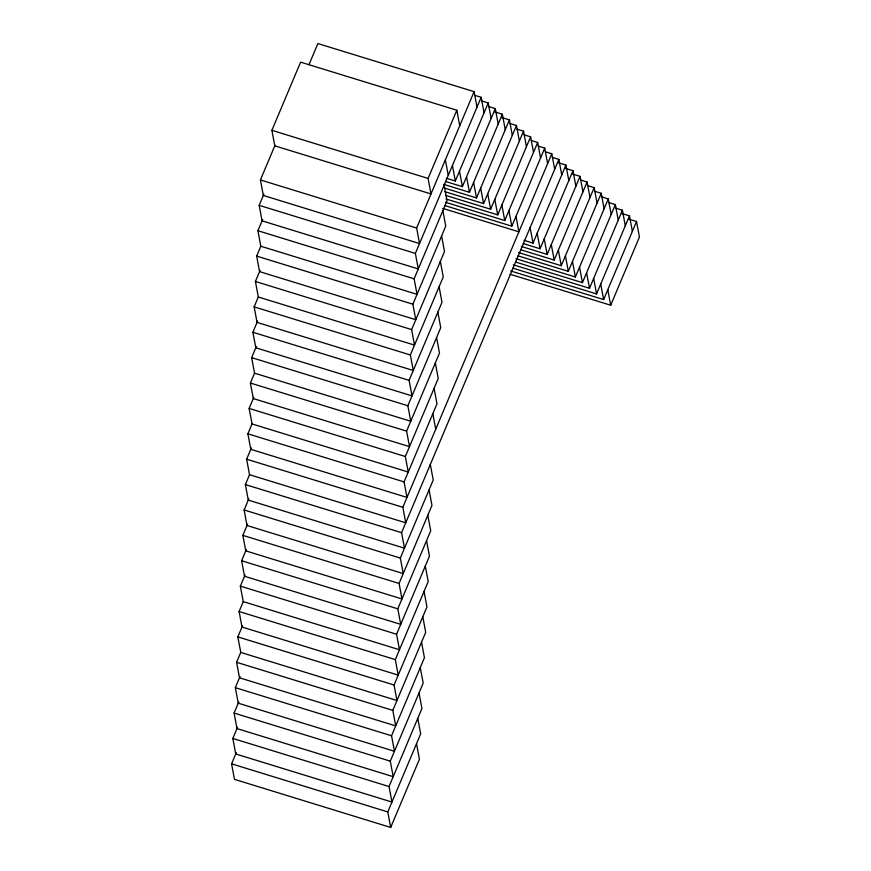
<?xml version="1.0" encoding="UTF-8"?>
<svg xmlns="http://www.w3.org/2000/svg" width="871" height="871" viewBox="0 0 871 871"><rect width="100%" height="100%" fill="white"/><g stroke="black" fill="none" stroke-linecap="round" stroke-linejoin="round"><path stroke-width="1.31" d="M456.829 110.225L428.097 178.424L431.003 193.939L274.79 145.838L271.883 130.323L300.615 62.135L456.829 110.225L459.736 125.751M308.998 64.628L317.882 43.55L474.096 91.651L416.643 228.039L419.539 243.553L263.325 195.452L260.418 179.938L275.051 145.228M474.706 95.309L481.162 97.291L415.38 253.428L418.287 268.943L262.073 220.842L259.166 205.327L263.869 194.168M444.112 185.229L447.019 200.744L414.128 278.818L417.035 294.333L260.821 246.232L257.914 230.717L262.617 219.557M442.86 210.619L445.767 226.133L412.876 304.197L415.783 319.711L259.558 271.621L256.662 256.096L260.832 246.177M440.356 261.387L443.252 276.913L410.361 354.976L413.268 370.491L257.054 322.39L254.147 306.875L258.328 296.957L255.399 281.485L260.102 270.326M439.093 286.777L442 302.291L409.109 380.355L412.016 395.88L255.802 347.779L252.895 332.265L257.598 321.105M437.841 312.166L440.748 327.681L407.857 405.744L410.764 421.259L254.539 373.169L251.643 357.643L256.346 346.484M436.589 337.556L439.496 353.071L406.605 431.134L409.512 446.649L253.287 398.548L250.391 383.033L254.561 373.115M434.074 388.324L436.981 403.839L404.09 481.903L406.997 497.428L250.783 449.327L247.876 433.812L252.057 423.894L249.128 408.423L253.831 397.263M545.322 151.772L551.779 153.764L402.838 507.292L405.744 522.807L249.531 474.706L246.624 459.191L251.381 447.912M552.388 157.422L558.844 159.404L401.585 532.682L404.492 548.197L248.268 500.096L245.372 484.581L249.552 474.662M430.318 464.483L433.225 479.997L400.333 558.071L403.24 573.586L247.016 525.485L244.12 509.971L248.812 498.811M429.065 489.872L431.962 505.387L399.081 583.45L401.977 598.965L245.764 550.875L242.857 535.36L247.56 524.2M427.803 515.262L430.71 530.777L397.818 608.84L400.725 624.355L244.511 576.254L241.605 560.739L246.308 549.579M426.55 540.641L429.457 556.166L396.566 634.23L399.473 649.744L243.259 601.643L240.352 586.129L245.056 574.969M425.298 566.03L428.205 581.545L395.314 659.608L398.221 675.134L241.996 627.033L239.1 611.518L243.27 601.6M422.794 616.81L425.69 632.324L392.81 710.388L395.706 725.902L239.492 677.801L236.585 662.287L240.766 652.368L237.837 636.897L242.541 625.737M421.531 642.188L424.438 657.703L391.547 735.777L394.454 751.292L238.24 703.191L235.333 687.676L240.037 676.517M446.3 178.228L455.337 181.005L488.217 102.941L481.772 100.949M420.279 667.578L423.186 683.093L390.295 761.156L393.202 776.682L236.988 728.581L234.081 713.066L238.785 701.906M445.614 181.484L462.392 186.655L495.283 108.592L488.827 106.6M419.027 692.968L421.934 708.482L389.043 786.546L391.95 802.06L235.725 753.97L232.829 738.445L237.522 727.285M258.306 297L414.52 345.101L411.624 329.586L444.504 251.523L441.608 236.008M443.633 184.347L469.458 192.295L502.349 114.232L494.597 111.847M416.523 743.736L419.419 759.251L390.687 827.45L234.473 779.349L231.566 763.834L236.27 752.675M444.243 188.005L476.524 197.946L509.404 119.882L501.663 117.498M444.852 191.664L483.579 203.596L516.47 125.522L510.014 123.54M445.462 195.322L490.645 209.236L523.536 131.173L517.08 129.191M446.061 198.991L497.711 214.887L530.591 136.823L524.135 134.831M252.035 423.937L408.249 472.038L405.353 456.524L438.233 378.45L435.337 362.935M445.375 202.246L504.766 220.537L537.657 142.463L531.201 140.481M444.7 205.512L511.832 226.177L544.723 148.114L538.267 146.121M523.983 240.331L533.019 243.118L565.9 165.055L558.159 162.67M523.297 243.597L540.074 248.768L572.966 170.694L565.225 168.31M521.315 246.46L547.14 254.408L580.032 176.345L572.28 173.96M520.64 249.727L554.206 260.059L587.087 181.995L580.641 180.003M518.659 252.59L561.262 265.709L594.153 187.635L587.696 185.654M240.744 652.423L396.958 700.513L394.062 684.998L426.942 606.935L424.046 591.42M517.973 255.845L568.328 271.349L601.219 193.286L594.762 191.293M516.002 258.709L575.393 277L608.274 198.936L601.817 196.944M515.316 261.975L582.449 282.64L615.34 204.576L608.883 202.595M513.346 264.838L589.515 288.29L622.406 210.227L615.949 208.234M512.66 268.094L596.57 293.941L629.461 215.866L621.72 213.482M390.687 827.45L387.791 811.935L420.671 733.872L417.775 718.346M510.678 270.957L603.636 299.58L636.527 221.517L628.775 219.133M509.992 274.223L610.702 305.231L639.434 237.032L636.527 221.517M271.883 130.323L428.097 178.424M442.718 208.376L518.887 231.828L515.991 216.313M260.418 179.938L416.643 228.039M259.166 205.327L415.38 253.428M257.914 230.717L414.128 278.818M256.662 256.096L412.876 304.197M255.399 281.485L411.624 329.586M254.147 306.875L410.361 354.976M252.895 332.265L409.109 380.355M251.643 357.643L407.857 405.744M250.391 383.033L406.605 431.134M249.128 408.423L405.353 456.524M247.876 433.812L404.09 481.903M246.624 459.191L402.838 507.292M245.372 484.581L401.585 532.682M244.12 509.971L400.333 558.071M242.857 535.36L399.081 583.45M241.605 560.739L397.818 608.84M240.352 586.129L396.566 634.23M239.1 611.518L395.314 659.608M237.837 636.897L394.062 684.998M236.585 662.287L392.81 710.388M235.333 687.676L391.547 735.777M234.081 713.066L390.295 761.156M232.829 738.445L389.043 786.546M231.566 763.834L387.791 811.935M629.461 215.866L632.368 231.392M622.406 210.227L625.302 225.741M615.34 204.576L618.247 220.091M608.274 198.936L611.181 214.451M601.219 193.286L604.115 208.8M594.153 187.635L597.06 203.15M607.795 289.716L610.702 305.231M587.087 181.995L589.994 197.51M600.729 284.066L603.636 299.58M580.032 176.345L582.928 191.86M593.674 278.415L596.57 293.941M572.966 170.694L575.873 186.22M586.608 272.775L589.515 288.29M565.9 165.055L568.807 180.569M579.542 267.125L582.449 282.64M558.844 159.404L561.751 174.919M572.487 261.485L575.393 277M551.779 153.764L554.685 169.279M565.421 255.834L568.328 271.349M544.723 148.114L547.619 163.628M558.365 250.184L561.262 265.709M537.657 142.463L540.564 157.989M551.299 244.544L554.206 260.059M530.591 136.823L533.498 152.338M544.233 238.894L547.14 254.408M523.536 131.173L526.432 146.687M537.178 233.243L540.074 248.768M516.47 125.522L519.377 141.048M530.112 227.603L533.019 243.118M509.404 119.882L512.311 135.397M502.349 114.232L505.245 129.746M495.283 108.592L498.19 124.107M508.925 210.662L511.832 226.177M488.217 102.941L491.124 118.456M501.859 205.012L504.766 220.537M481.162 97.291L484.069 112.816M494.804 199.372L497.711 214.887M474.096 91.651L477.003 107.166M487.738 193.721L490.645 209.236M480.683 188.082L483.579 203.596M473.617 182.431L476.524 197.946M466.551 176.78L469.458 192.295M459.496 171.141L462.392 186.655M452.43 165.49L455.337 181.005M445.364 159.839L448.271 175.365M432.822 413.714L435.729 429.229"/></g></svg>
